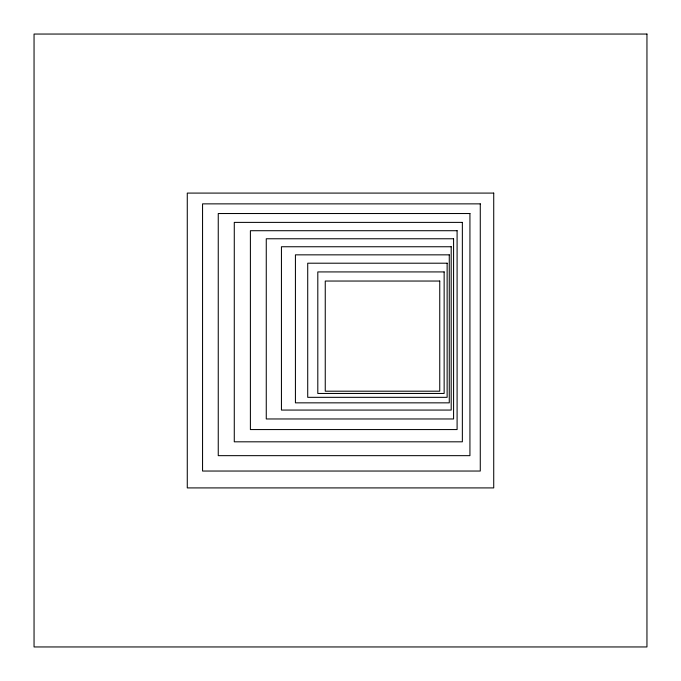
<?xml version="1.0" encoding="UTF-8"?>
<svg xmlns="http://www.w3.org/2000/svg" width="681" height="681" viewBox="0 0 681 681"><rect width="100%" height="100%" fill="white"/><g stroke="black" fill="none" stroke-linecap="round" stroke-linejoin="round"><path stroke-width="1.02" d="M646.95 34.05L34.05 34.05L34.05 646.95L646.95 646.95L646.95 34.05M493.725 193.089L187.275 193.089L187.275 487.911L493.725 487.911L493.725 193.089M480.275 203.866L202.555 203.866L202.555 471.039L480.275 471.039L480.275 203.866M469.933 213.528L218.252 213.528L218.252 455.657L469.933 455.657L469.933 213.528M462.356 222.389L234.281 222.389L234.281 441.816L462.356 441.816L462.356 222.389M457.096 230.714L250.395 230.714L250.395 429.566L457.096 429.566L457.096 230.714M453.58 238.767L266.262 238.767L266.262 418.968L453.58 418.968L453.58 238.767M451.197 246.752L281.44 246.752L281.44 410.064L451.197 410.064L451.197 246.752M449.273 254.847L295.426 254.847L295.426 402.846L449.273 402.846L449.273 254.847M447.136 263.206L307.718 263.206L307.718 397.329L447.136 397.329L447.136 263.206M444.148 271.923L317.806 271.923L317.806 393.465L444.148 393.465L444.148 271.923M439.747 281.04L325.254 281.04L325.254 391.192L439.747 391.192L439.747 281.04"/></g></svg>
